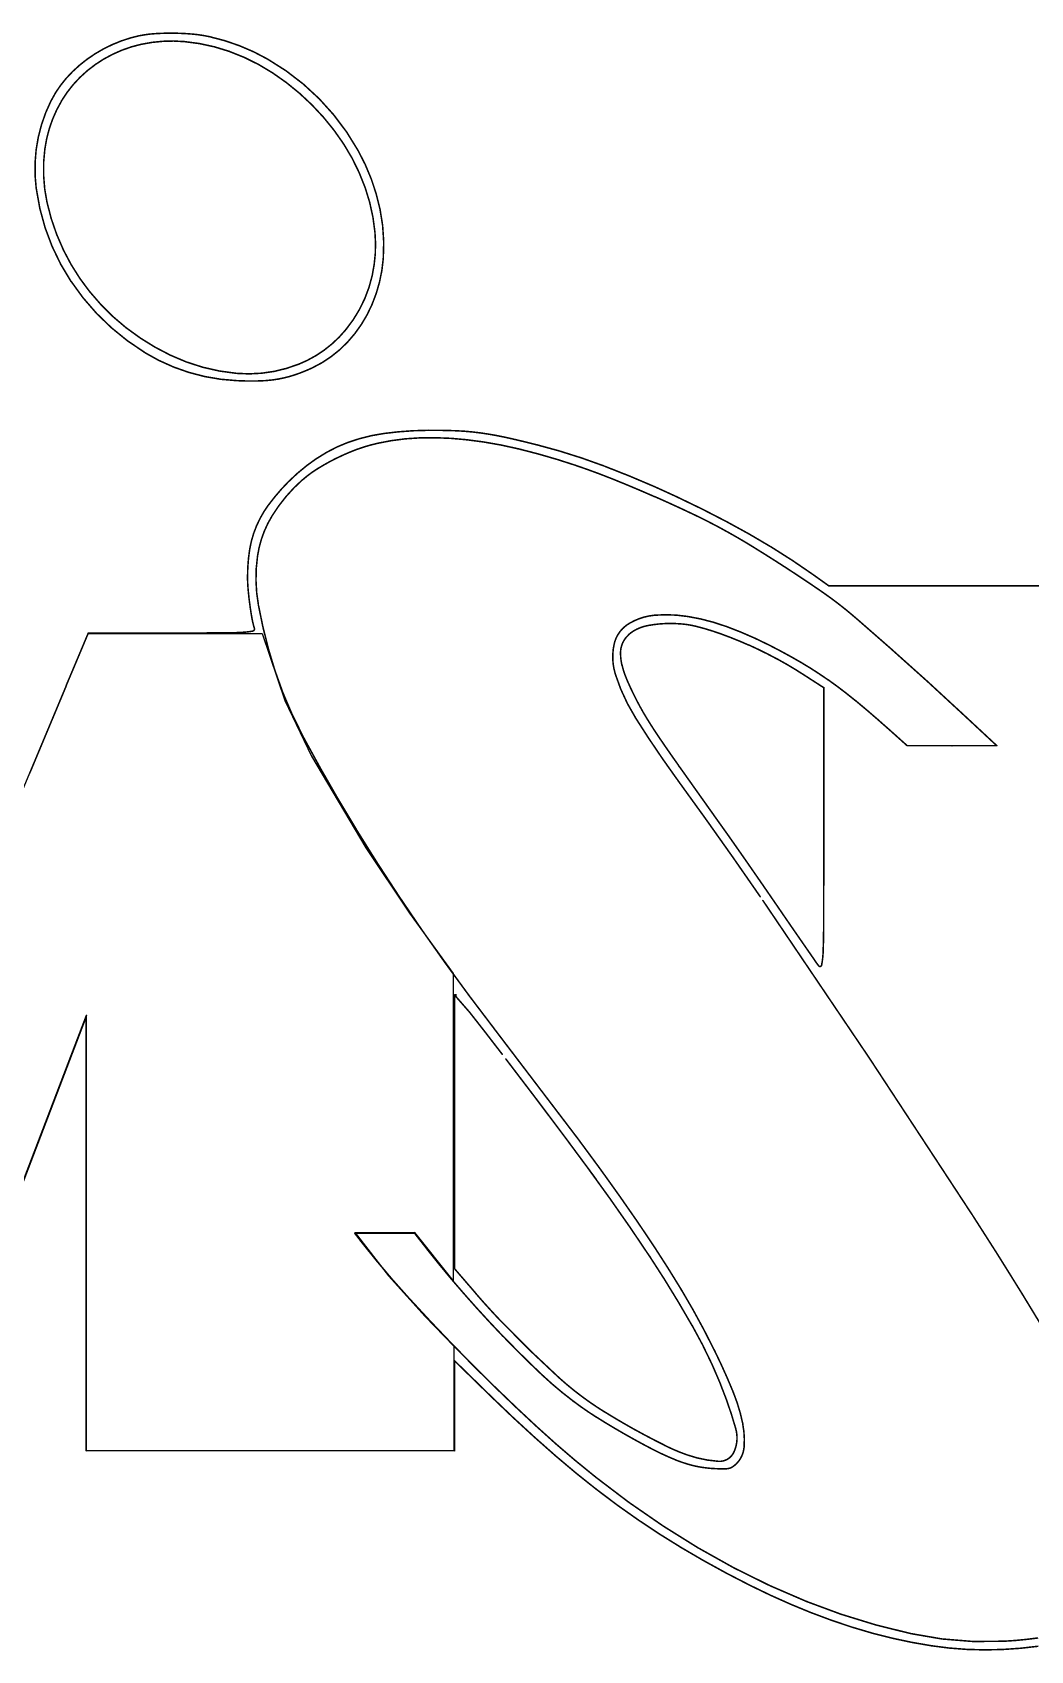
# Model space of a CAD drawing. Header units: millimetres. Extents: x -570 to 1662, y -720 to 838.
# Drawn here: x 804.82 to 813.01, y 796.16 to 809.43 of the extents above; entities that cross this region are included whole.
import ezdxf

# ---------------------------------------------------------------- set-up
doc = ezdxf.new("R2010")
doc.units = ezdxf.units.MM
doc.layers.add('BottomOverlay', color=54, linetype='Continuous')

msp = doc.modelspace()

# ---------------------------------------------------------------- linework, layer by layer
at = {"layer": 'BottomOverlay'}
for p, q in [((803.026, 799.131), (805.282, 804.499)), ((805.282, 804.499), (806.708, 804.499)), ((806.708, 804.499), (806.895, 803.95)), ((806.895, 803.95), (807.113, 803.494)), ((807.113, 803.494), (807.559, 802.742)), ((807.559, 802.742), (807.917, 802.207)), ((807.917, 802.207), (808.273, 801.711)), ((808.273, 801.711), (808.273, 799.194)), ((805.265, 801.355), (803.904, 797.8)), ((805.265, 797.798), (805.265, 801.355)), ((807.96, 799.587), (807.471, 799.584)), ((807.471, 799.584), (807.744, 799.234)), ((808.273, 799.194), (807.96, 799.587)), ((807.744, 799.234), (808.046, 798.9)), ((808.046, 798.9), (808.28, 798.657)), ((808.28, 798.657), (808.28, 798.657)), ((808.28, 798.657), (808.28, 797.798)), ((808.28, 797.798), (805.265, 797.798))]:
    msp.add_line(p, q, dxfattribs=at)
at = {"layer": 'BottomOverlay', "const_width": 0.0127}
for points in [[(805.478, 809.327, -0.05372), (805.704, 809.401)], [(805.702, 809.4, -0.036231), (805.828, 809.417)], [(805.718, 809.33, -0.076507), (806.069, 809.352)], [(805.828, 809.417, -0.019637), (805.985, 809.421)], [(805.985, 809.421, -0.019201), (806.142, 809.413)], [(806.069, 809.352, -0.063353), (806.437, 809.272)], [(806.142, 809.413, -0.03099), (806.277, 809.392)], [(806.277, 809.392, -0.076068), (806.753, 809.208)], [(805.101, 809.051, -0.054596), (805.273, 809.208)], [(805.273, 809.208, -0.052845), (805.478, 809.327)], [(805.338, 809.163, -0.098932), (805.716, 809.33)], [(806.435, 809.273, -0.058973), (806.791, 809.097)], [(806.753, 809.208, -0.067735), (807.175, 808.884)], [(805.063, 808.867, -0.105545), (805.34, 809.164)], [(806.794, 809.095, -0.05197), (807.115, 808.834)], [(804.978, 808.869, -0.063353), (805.101, 809.051)], [(804.855, 808.146, -0.150789), (804.978, 808.87)], [(804.926, 808.473, -0.101576), (805.063, 808.866)], [(807.115, 808.834, -0.052408), (807.376, 808.513)], [(807.175, 808.884, -0.067735), (807.495, 808.458)], [(804.943, 808.035, -0.086609), (804.926, 808.476)], [(807.376, 808.513, -0.058535), (807.552, 808.156)], [(807.495, 808.458, -0.075629), (807.674, 807.98)], [(805.14, 807.386, -0.113936), (804.856, 808.143)], [(807.553, 808.153, -0.062477), (807.633, 807.787)], [(805.077, 807.646, -0.058973), (804.944, 808.032)], [(807.674, 807.98, -0.070804), (807.701, 807.573)], [(807.633, 807.787, -0.076946), (807.611, 807.438)], [(805.297, 807.297, -0.05766), (805.077, 807.645)], [(807.701, 807.573, -0.082215), (807.609, 807.197)], [(805.742, 806.805, -0.109076), (805.139, 807.389)], [(807.611, 807.436, -0.117915), (807.394, 806.99)], [(805.593, 807.005, -0.057222), (805.295, 807.3)], [(807.609, 807.197, -0.087489), (807.408, 806.888)], [(805.955, 806.781, -0.054596), (805.596, 807.003)], [(807.394, 806.99, -0.127659), (807.003, 806.705)], [(807.407, 806.887, -0.094528), (807.117, 806.676)], [(806.502, 806.572, -0.127659), (805.742, 806.804)], [(806.498, 806.632, -0.089248), (805.955, 806.781)], [(807.004, 806.706, -0.117031), (806.497, 806.632)], [(806.69, 806.57, -0.018328), (806.502, 806.572)], [(806.839, 806.585, -0.034921), (806.689, 806.57)], [(806.974, 806.619, -0.038853), (806.838, 806.585)], [(807.117, 806.676, -0.029243), (806.974, 806.619)], [(807.707, 806.139, -0.0323), (808.07, 806.165)], [(808.069, 806.165, -0.012654), (808.306, 806.161)], [(808.305, 806.161, -0.022257), (808.495, 806.144)], [(807.157, 805.935, -0.059849), (807.412, 806.066)], [(807.41, 806.065, -0.054596), (807.707, 806.139)], [(807.49, 806.01, -0.03361), (807.652, 806.058)], [(807.652, 806.058, -0.046284), (807.999, 806.103)], [(807.999, 806.103, -0.036231), (808.382, 806.088)], [(808.382, 806.088, -0.031863), (808.805, 806.014)], [(808.495, 806.144, -0.02051), (808.695, 806.109)], [(808.692, 806.11, -0.008727), (808.956, 806.047)], [(808.806, 806.014, -0.021384), (809.278, 805.878)], [(808.958, 806.047, -0.027933), (809.508, 805.874)], [(806.921, 805.741, -0.048908), (807.157, 805.936)], [(807.161, 805.849, -0.025313), (807.318, 805.937)], [(807.321, 805.938, -0.025313), (807.493, 806.012)], [(806.789, 805.463, -0.074752), (807.038, 805.759)], [(807.038, 805.758, -0.041475), (807.163, 805.851)], [(809.277, 805.878, -0.0144), (809.571, 805.77)], [(809.518, 805.87, -0.019201), (810.128, 805.611)], [(809.574, 805.769, -0.008291), (809.926, 805.621)], [(806.763, 805.557, -0.035358), (806.919, 805.739)], [(809.926, 805.622, -0.008291), (810.27, 805.464)], [(810.114, 805.617, -0.019201), (810.714, 805.308)], [(806.662, 805.382, -0.058973), (806.763, 805.558)], [(806.606, 805.192, -0.060725), (806.662, 805.382)], [(806.67, 805.135, -0.102017), (806.789, 805.463)], [(810.266, 805.466, -0.015709), (810.533, 805.327)], [(810.533, 805.327, -0.011345), (810.744, 805.203)], [(810.713, 805.308, -0.025749), (811.226, 804.982)], [(806.588, 804.966, -0.040601), (806.606, 805.192)], [(806.677, 804.733, -0.081336), (806.67, 805.135)], [(810.75, 805.199, -0.005236), (811.006, 805.037)], [(806.592, 804.868, -0.020947), (806.588, 804.966)], [(811.006, 805.037, -0.005236), (811.257, 804.87)], [(806.605, 804.748, -0.011782), (806.592, 804.869)], [(811.257, 804.87, -0.013964), (811.431, 804.745)], [(806.623, 804.631, -0.011782), (806.605, 804.748)], [(806.811, 804.2, -0.033173), (806.678, 804.728)], [(811.436, 804.741, -0.014836), (811.587, 804.617)], [(806.644, 804.541, -0.026623), (806.623, 804.629)], [(809.595, 804.414, -0.205725), (809.719, 804.582)], [(809.719, 804.582, -0.111284), (809.926, 804.649)], [(809.782, 804.535, -0.067735), (809.875, 804.565)], [(809.875, 804.565, -0.03099), (810.003, 804.58)], [(809.926, 804.649, -0.060725), (810.195, 804.639)], [(810.003, 804.58, -0.030553), (810.141, 804.578)], [(810.141, 804.578, -0.041475), (810.262, 804.559)], [(810.196, 804.639, -0.048908), (810.513, 804.557)], [(810.262, 804.559, -0.026623), (810.473, 804.495)], [(810.514, 804.557, -0.029679), (810.866, 804.404)], [(806.553, 804.509, -0.013091), (806.391, 804.504)], [(806.631, 804.519, -0.03361), (806.552, 804.509)], [(806.644, 804.541, -0.441574), (806.631, 804.519)], [(809.647, 804.343, -0.109518), (809.666, 804.425)], [(809.666, 804.425, -0.050658), (809.685, 804.457)], [(809.685, 804.457, -0.040601), (809.713, 804.488)], [(809.712, 804.488, -0.03929), (809.745, 804.514)], [(809.745, 804.514, -0.040601), (809.782, 804.535)], [(810.473, 804.495, -0.018764), (810.701, 804.403)], [(809.604, 804.168, -0.13254), (809.595, 804.413)], [(809.658, 804.242, -0.062039), (809.647, 804.343)], [(810.701, 804.404, -0.018328), (810.931, 804.29)], [(810.866, 804.404, -0.014836), (811.127, 804.262)], [(810.932, 804.29, -0.020074), (811.149, 804.161)], [(807.043, 803.656, -0.044098), (806.811, 804.2)], [(809.769, 803.81, -0.065105), (809.604, 804.167)], [(809.702, 804.113, -0.043224), (809.659, 804.241)], [(811.127, 804.262, -0.02051), (811.349, 804.119)], [(809.783, 803.944, -0.017019), (809.703, 804.111)], [(811.349, 804.12, -0.019201), (811.573, 803.949)], [(809.862, 803.804, -0.017455), (809.783, 803.944)], [(811.574, 803.949, -0.010472), (811.838, 803.722)], [(810.112, 803.302, -0.017019), (809.764, 803.817)], [(809.964, 803.646, -0.010472), (809.862, 803.804)], [(807.476, 802.9, -0.014836), (807.043, 803.655)], [(810.124, 803.416, -0.005672), (809.962, 803.649)], [(810.117, 803.295, -0.006981), (810.793, 802.341)], [(808.013, 802.076, -0.013964), (807.476, 802.899)], [(808.614, 801.255, -0.013091), (808.012, 802.077)], [(811.313, 802.114, -0.008727), (811.308, 801.875)], [(811.272, 801.774, -0.010472), (811.245, 801.811)], [(811.296, 801.78, -0.645074), (811.272, 801.774)], [(811.308, 801.879, -0.03929), (811.296, 801.78)], [(808.293, 801.538, -0.22949), (808.298, 801.536)], [(808.706, 801.011, -0.005236), (809.449, 800.022)], [(809.315, 800.333, -0.010472), (809.797, 799.66)], [(809.39, 800.101, -0.012654), (809.887, 799.39)], [(809.796, 799.661, -0.0144), (810.15, 799.112)], [(812.536, 799.726, -0.008291), (813.127, 798.779)], [(807.916, 799.045, -0.019201), (807.512, 799.523)], [(808.357, 799.093, -0.013527), (808.059, 799.452)], [(809.886, 799.392, -0.017019), (810.233, 798.826)], [(810.148, 799.115, -0.021384), (810.416, 798.623)], [(808.435, 798.501, -0.010909), (807.921, 799.04)], [(808.684, 798.736, -0.011782), (808.357, 799.093)], [(808.669, 798.858, -0.012654), (808.46, 799.088)], [(809.003, 798.421, -0.012218), (808.685, 798.736)], [(810.234, 798.826, -0.032737), (810.468, 798.343)], [(810.416, 798.624, -0.017455), (810.571, 798.28)], [(808.974, 797.983, -0.010909), (808.435, 798.501)], [(809.26, 798.205, -0.027933), (809.003, 798.421)], [(809.324, 798.248, -0.022693), (809.143, 798.397)], [(810.467, 798.343, -0.028369), (810.593, 797.976)], [(809.121, 797.751, -0.014836), (808.585, 798.244)], [(809.444, 798.077, -0.020074), (809.26, 798.205)], [(809.514, 798.118, -0.022693), (809.324, 798.248)], [(810.572, 798.277, -0.046722), (810.65, 798.018)], [(809.678, 797.937, -0.010909), (809.445, 798.077)], [(809.758, 797.975, -0.011345), (809.515, 798.118)], [(809.44, 797.585, -0.018328), (808.959, 797.997)], [(809.913, 797.809, -0.010909), (809.678, 797.937)], [(810.006, 797.845, -0.011345), (809.758, 797.975)], [(810.592, 797.978, -0.181731), (810.576, 797.786)], [(810.649, 798.019, -0.072119), (810.66, 797.828)], [(810.103, 797.722, -0.023566), (809.913, 797.809)], [(810.192, 797.765, -0.030553), (810.01, 797.842)], [(810.66, 797.828, -0.166894), (810.603, 797.698)], [(809.626, 797.349, -0.020947), (809.12, 797.752)], [(810.176, 797.696, -0.019201), (810.102, 797.722)], [(810.251, 797.675, -0.019637), (810.176, 797.696)], [(810.45, 797.712, -0.067735), (810.192, 797.765)], [(810.326, 797.661, -0.020074), (810.251, 797.675)], [(810.402, 797.653, -0.02182), (810.328, 797.661)], [(810.576, 797.786, -0.306685), (810.45, 797.712)], [(810.569, 797.669, -0.100695), (810.537, 797.654)], [(810.603, 797.698, -0.049346), (810.569, 797.669)], [(810.287, 797, -0.034047), (809.441, 797.584)], [(810.49, 797.65, -0.009163), (810.401, 797.653)], [(810.537, 797.654, -0.059849), (810.492, 797.65)], [(810.148, 797.003, -0.022257), (809.626, 797.349)], [(810.709, 796.695, -0.019637), (810.136, 797.01)], [(811.172, 796.563, -0.038416), (810.288, 797)], [(811.215, 796.469, -0.022257), (810.709, 796.695)], [(812.03, 796.299, -0.041912), (811.172, 796.563)], [(811.712, 796.303, -0.026623), (811.216, 796.469)], [(812.196, 796.2, -0.028806), (811.72, 796.301)], [(812.794, 796.237, -0.067296), (812.031, 796.299)], [(812.637, 796.166, -0.037979), (812.195, 796.2)], [(813.074, 796.196, -0.034047), (812.636, 796.166)], [(813.072, 796.264, -0.021384), (812.794, 796.237)]]:
    msp.add_lwpolyline(points, format="xyb", dxfattribs=at)
at = {"layer": 'BottomOverlay', "const_width": 0.00635}
for points in [[(805.699, 809.4, 1), (805.705, 809.4, 1)], [(805.701, 809.401, 1), (805.707, 809.401, 1)], [(805.825, 809.417, 1), (805.831, 809.417, 1)], [(805.824, 809.417, 1), (805.831, 809.417, 1)], [(805.825, 809.417, 1), (805.831, 809.417, 1)], [(805.825, 809.417, 1), (805.831, 809.417, 1)], [(805.981, 809.421, 1), (805.988, 809.421, 1)], [(805.981, 809.421, 1), (805.988, 809.421, 1)], [(806.065, 809.352, 1), (806.072, 809.352, 1)], [(806.065, 809.352, 1), (806.072, 809.352, 1)], [(806.066, 809.352, 1), (806.072, 809.352, 1)], [(806.066, 809.352, 1), (806.073, 809.352, 1)], [(806.138, 809.413, 1), (806.145, 809.413, 1)], [(806.139, 809.413, 1), (806.145, 809.413, 1)], [(806.274, 809.392, 1), (806.28, 809.392, 1)], [(806.274, 809.392, 1), (806.28, 809.392, 1)], [(806.274, 809.392, 1), (806.28, 809.392, 1)], [(806.274, 809.392, 1), (806.28, 809.392, 1)], [(805.27, 809.208, 1), (805.276, 809.208, 1)], [(805.27, 809.208, 1), (805.276, 809.208, 1)], [(805.269, 809.208, 1), (805.275, 809.208, 1)], [(805.269, 809.208, 1), (805.275, 809.208, 1)], [(805.474, 809.327, 1), (805.481, 809.327, 1)], [(805.474, 809.327, 1), (805.481, 809.327, 1)], [(805.475, 809.327, 1), (805.481, 809.327, 1)], [(805.475, 809.327, 1), (805.481, 809.327, 1)], [(805.713, 809.33, 1), (805.719, 809.33, 1)], [(805.715, 809.33, 1), (805.721, 809.33, 1)], [(806.431, 809.273, 1), (806.438, 809.273, 1)], [(806.432, 809.273, 1), (806.438, 809.273, 1)], [(806.432, 809.273, 1), (806.438, 809.273, 1)], [(806.434, 809.272, 1), (806.44, 809.272, 1)], [(806.75, 809.208, 1), (806.756, 809.208, 1)], [(806.75, 809.208, 1), (806.756, 809.208, 1)], [(805.335, 809.163, 1), (805.342, 809.163, 1)], [(805.336, 809.163, 1), (805.342, 809.163, 1)], [(805.336, 809.163, 1), (805.342, 809.163, 1)], [(805.337, 809.164, 1), (805.343, 809.164, 1)], [(806.788, 809.097, 1), (806.794, 809.097, 1)], [(806.789, 809.096, 1), (806.796, 809.096, 1)], [(806.789, 809.096, 1), (806.796, 809.096, 1)], [(806.79, 809.095, 1), (806.797, 809.095, 1)], [(805.098, 809.051, 1), (805.104, 809.051, 1)], [(805.098, 809.051, 1), (805.104, 809.051, 1)], [(804.975, 808.87, 1), (804.981, 808.87, 1)], [(804.975, 808.869, 1), (804.981, 808.869, 1)], [(805.059, 808.866, 1), (805.066, 808.866, 1)], [(805.06, 808.867, 1), (805.066, 808.867, 1)], [(805.06, 808.867, 1), (805.066, 808.867, 1)], [(805.06, 808.867, 1), (805.067, 808.867, 1)], [(807.112, 808.834, 1), (807.118, 808.834, 1)], [(807.112, 808.834, 1), (807.118, 808.834, 1)], [(807.112, 808.834, 1), (807.118, 808.834, 1)], [(807.112, 808.834, 1), (807.118, 808.834, 1)], [(807.172, 808.884, 1), (807.178, 808.884, 1)], [(807.172, 808.884, 1), (807.178, 808.884, 1)], [(804.923, 808.476, 1), (804.929, 808.476, 1)], [(804.923, 808.474, 1), (804.929, 808.474, 1)], [(804.923, 808.474, 1), (804.929, 808.474, 1)], [(804.923, 808.473, 1), (804.929, 808.473, 1)], [(807.372, 808.513, 1), (807.379, 808.513, 1)], [(807.372, 808.513, 1), (807.379, 808.513, 1)], [(807.492, 808.458, 1), (807.498, 808.458, 1)], [(807.492, 808.458, 1), (807.498, 808.458, 1)], [(804.852, 808.146, 1), (804.858, 808.146, 1)], [(804.853, 808.143, 1), (804.859, 808.143, 1)], [(807.549, 808.156, 1), (807.555, 808.156, 1)], [(807.55, 808.154, 1), (807.556, 808.154, 1)], [(807.55, 808.154, 1), (807.556, 808.154, 1)], [(807.55, 808.153, 1), (807.556, 808.153, 1)], [(804.94, 808.035, 1), (804.946, 808.035, 1)], [(804.941, 808.032, 1), (804.947, 808.032, 1)], [(807.671, 807.98, 1), (807.677, 807.98, 1)], [(807.671, 807.98, 1), (807.677, 807.98, 1)], [(807.671, 807.98, 1), (807.677, 807.98, 1)], [(807.671, 807.98, 1), (807.677, 807.98, 1)], [(807.63, 807.787, 1), (807.636, 807.787, 1)], [(807.63, 807.787, 1), (807.636, 807.787, 1)], [(807.63, 807.787, 1), (807.636, 807.787, 1)], [(807.63, 807.787, 1), (807.636, 807.787, 1)], [(805.073, 807.646, 1), (805.08, 807.646, 1)], [(805.073, 807.645, 1), (805.08, 807.645, 1)], [(807.698, 807.573, 1), (807.704, 807.573, 1)], [(807.698, 807.573, 1), (807.704, 807.573, 1)], [(807.698, 807.573, 1), (807.704, 807.573, 1)], [(807.698, 807.573, 1), (807.704, 807.573, 1)], [(805.135, 807.389, 1), (805.142, 807.389, 1)], [(805.136, 807.387, 1), (805.143, 807.387, 1)], [(805.136, 807.387, 1), (805.143, 807.387, 1)], [(805.137, 807.386, 1), (805.144, 807.386, 1)], [(807.608, 807.436, 1), (807.614, 807.436, 1)], [(807.608, 807.438, 1), (807.614, 807.438, 1)], [(807.608, 807.437, 1), (807.614, 807.437, 1)], [(807.608, 807.437, 1), (807.614, 807.437, 1)], [(805.292, 807.3, 1), (805.298, 807.3, 1)], [(805.294, 807.297, 1), (805.3, 807.297, 1)], [(807.606, 807.197, 1), (807.612, 807.197, 1)], [(807.606, 807.197, 1), (807.612, 807.197, 1)], [(807.606, 807.196, 1), (807.612, 807.196, 1)], [(807.606, 807.196, 1), (807.612, 807.196, 1)], [(805.59, 807.005, 1), (805.596, 807.005, 1)], [(805.591, 807.004, 1), (805.597, 807.004, 1)], [(805.591, 807.004, 1), (805.597, 807.004, 1)], [(805.592, 807.003, 1), (805.599, 807.003, 1)], [(807.39, 806.99, 1), (807.397, 806.99, 1)], [(807.39, 806.99, 1), (807.397, 806.99, 1)], [(807.404, 806.887, 1), (807.411, 806.887, 1)], [(807.404, 806.887, 1), (807.411, 806.887, 1)], [(807.404, 806.887, 1), (807.41, 806.887, 1)], [(807.405, 806.888, 1), (807.411, 806.888, 1)], [(805.739, 806.804, 1), (805.746, 806.804, 1)], [(805.739, 806.805, 1), (805.746, 806.805, 1)], [(805.74, 806.804, 1), (805.746, 806.804, 1)], [(805.74, 806.804, 1), (805.746, 806.804, 1)], [(805.951, 806.781, 1), (805.958, 806.781, 1)], [(805.951, 806.781, 1), (805.958, 806.781, 1)], [(807, 806.705, 1), (807.006, 806.705, 1)], [(807.001, 806.706, 1), (807.007, 806.706, 1)], [(807.001, 806.706, 1), (807.007, 806.706, 1)], [(807.001, 806.706, 1), (807.008, 806.706, 1)], [(806.494, 806.632, 1), (806.501, 806.632, 1)], [(806.494, 806.632, 1), (806.501, 806.632, 1)], [(806.499, 806.572, 1), (806.505, 806.572, 1)], [(806.499, 806.572, 1), (806.505, 806.572, 1)], [(806.499, 806.572, 1), (806.505, 806.572, 1)], [(806.499, 806.572, 1), (806.505, 806.572, 1)], [(806.686, 806.57, 1), (806.692, 806.57, 1)], [(806.686, 806.57, 1), (806.692, 806.57, 1)], [(806.687, 806.57, 1), (806.693, 806.57, 1)], [(806.686, 806.57, 1), (806.693, 806.57, 1)], [(806.835, 806.585, 1), (806.841, 806.585, 1)], [(806.836, 806.585, 1), (806.843, 806.585, 1)], [(806.836, 806.585, 1), (806.842, 806.585, 1)], [(806.836, 806.585, 1), (806.842, 806.585, 1)], [(806.971, 806.619, 1), (806.977, 806.619, 1)], [(806.971, 806.619, 1), (806.977, 806.619, 1)], [(807.114, 806.676, 1), (807.12, 806.676, 1)], [(807.114, 806.676, 1), (807.12, 806.676, 1)], [(808.066, 806.165, 1), (808.073, 806.165, 1)], [(808.067, 806.165, 1), (808.073, 806.165, 1)], [(808.301, 806.161, 1), (808.308, 806.161, 1)], [(808.301, 806.161, 1), (808.308, 806.161, 1)], [(808.302, 806.161, 1), (808.308, 806.161, 1)], [(808.303, 806.161, 1), (808.309, 806.161, 1)], [(807.407, 806.065, 1), (807.414, 806.065, 1)], [(807.407, 806.065, 1), (807.414, 806.065, 1)], [(807.407, 806.065, 1), (807.413, 806.065, 1)], [(807.409, 806.066, 1), (807.415, 806.066, 1)], [(807.648, 806.058, 1), (807.655, 806.058, 1)], [(807.649, 806.058, 1), (807.655, 806.058, 1)], [(807.704, 806.139, 1), (807.71, 806.139, 1)], [(807.704, 806.139, 1), (807.71, 806.139, 1)], [(807.704, 806.139, 1), (807.71, 806.139, 1)], [(807.704, 806.139, 1), (807.71, 806.139, 1)], [(807.996, 806.103, 1), (808.003, 806.103, 1)], [(807.996, 806.103, 1), (808.002, 806.103, 1)], [(807.997, 806.103, 1), (808.004, 806.103, 1)], [(807.997, 806.103, 1), (808.004, 806.103, 1)], [(808.379, 806.088, 1), (808.385, 806.088, 1)], [(808.379, 806.088, 1), (808.385, 806.088, 1)], [(808.378, 806.088, 1), (808.385, 806.088, 1)], [(808.378, 806.088, 1), (808.385, 806.088, 1)], [(808.493, 806.144, 1), (808.499, 806.144, 1)], [(808.493, 806.144, 1), (808.499, 806.144, 1)], [(808.492, 806.144, 1), (808.498, 806.144, 1)], [(808.492, 806.144, 1), (808.498, 806.144, 1)], [(808.689, 806.11, 1), (808.695, 806.11, 1)], [(808.691, 806.109, 1), (808.698, 806.109, 1)], [(808.8, 806.014, 1), (808.807, 806.014, 1)], [(808.8, 806.014, 1), (808.807, 806.014, 1)], [(808.802, 806.014, 1), (808.808, 806.014, 1)], [(808.802, 806.014, 1), (808.809, 806.014, 1)], [(808.953, 806.047, 1), (808.96, 806.047, 1)], [(808.955, 806.047, 1), (808.961, 806.047, 1)], [(808.957, 806.046, 1), (808.964, 806.046, 1)], [(808.957, 806.046, 1), (808.964, 806.046, 1)], [(807.153, 805.935, 1), (807.159, 805.935, 1)], [(807.153, 805.935, 1), (807.159, 805.935, 1)], [(807.154, 805.936, 1), (807.16, 805.936, 1)], [(807.154, 805.935, 1), (807.16, 805.935, 1)], [(807.315, 805.937, 1), (807.321, 805.937, 1)], [(807.317, 805.938, 1), (807.323, 805.938, 1)], [(807.317, 805.938, 1), (807.323, 805.938, 1)], [(807.318, 805.938, 1), (807.324, 805.938, 1)], [(807.487, 806.01, 1), (807.493, 806.01, 1)], [(807.488, 806.011, 1), (807.494, 806.011, 1)], [(807.488, 806.011, 1), (807.494, 806.011, 1)], [(807.49, 806.012, 1), (807.496, 806.012, 1)], [(807.035, 805.758, 1), (807.041, 805.758, 1)], [(807.035, 805.759, 1), (807.042, 805.759, 1)], [(807.035, 805.758, 1), (807.041, 805.758, 1)], [(807.035, 805.758, 1), (807.041, 805.758, 1)], [(807.158, 805.849, 1), (807.164, 805.849, 1)], [(807.159, 805.851, 1), (807.166, 805.851, 1)], [(809.271, 805.879, 1), (809.277, 805.879, 1)], [(809.271, 805.879, 1), (809.277, 805.879, 1)], [(809.274, 805.878, 1), (809.281, 805.878, 1)], [(809.274, 805.878, 1), (809.281, 805.878, 1)], [(809.505, 805.874, 1), (809.511, 805.874, 1)], [(809.51, 805.872, 1), (809.516, 805.872, 1)], [(809.51, 805.872, 1), (809.516, 805.872, 1)], [(809.515, 805.87, 1), (809.521, 805.87, 1)], [(809.566, 805.771, 1), (809.573, 805.771, 1)], [(809.566, 805.771, 1), (809.573, 805.771, 1)], [(809.568, 805.77, 1), (809.575, 805.77, 1)], [(809.571, 805.769, 1), (809.577, 805.769, 1)], [(806.916, 805.739, 1), (806.922, 805.739, 1)], [(806.918, 805.741, 1), (806.924, 805.741, 1)], [(809.917, 805.624, 1), (809.923, 805.624, 1)], [(809.917, 805.624, 1), (809.923, 805.624, 1)], [(809.923, 805.621, 1), (809.929, 805.621, 1)], [(809.923, 805.622, 1), (809.929, 805.622, 1)], [(810.111, 805.617, 1), (810.117, 805.617, 1)], [(806.759, 805.557, 1), (806.766, 805.557, 1)], [(806.76, 805.558, 1), (806.766, 805.558, 1)], [(806.76, 805.558, 1), (806.766, 805.558, 1)], [(806.76, 805.558, 1), (806.766, 805.558, 1)], [(810.117, 805.614, 1), (810.123, 805.614, 1)], [(810.117, 805.614, 1), (810.123, 805.614, 1)], [(810.125, 805.611, 1), (810.131, 805.611, 1)], [(806.658, 805.382, 1), (806.665, 805.382, 1)], [(806.658, 805.382, 1), (806.665, 805.382, 1)], [(806.786, 805.463, 1), (806.792, 805.463, 1)], [(806.786, 805.463, 1), (806.792, 805.463, 1)], [(810.259, 805.467, 1), (810.266, 805.467, 1)], [(810.259, 805.467, 1), (810.266, 805.467, 1)], [(810.262, 805.466, 1), (810.269, 805.466, 1)], [(810.267, 805.464, 1), (810.273, 805.464, 1)], [(810.53, 805.327, 1), (810.536, 805.327, 1)], [(810.53, 805.327, 1), (810.536, 805.327, 1)], [(810.71, 805.308, 1), (810.716, 805.308, 1)], [(810.71, 805.308, 1), (810.716, 805.308, 1)], [(810.71, 805.308, 1), (810.717, 805.308, 1)], [(810.71, 805.308, 1), (810.717, 805.308, 1)], [(806.603, 805.193, 1), (806.61, 805.193, 1)], [(806.603, 805.193, 1), (806.61, 805.193, 1)], [(806.603, 805.192, 1), (806.609, 805.192, 1)], [(806.603, 805.192, 1), (806.609, 805.192, 1)], [(806.667, 805.135, 1), (806.673, 805.135, 1)], [(806.667, 805.135, 1), (806.673, 805.135, 1)], [(810.737, 805.205, 1), (810.743, 805.205, 1)], [(810.737, 805.205, 1), (810.743, 805.205, 1)], [(810.74, 805.203, 1), (810.747, 805.203, 1)], [(810.747, 805.199, 1), (810.753, 805.199, 1)], [(806.585, 804.966, 1), (806.591, 804.966, 1)], [(806.585, 804.966, 1), (806.591, 804.966, 1)], [(811.002, 805.037, 1), (811.009, 805.037, 1)], [(811.003, 805.037, 1), (811.009, 805.037, 1)], [(811.219, 804.984, 1), (811.226, 804.984, 1)], [(811.223, 804.982, 1), (811.229, 804.982, 1)], [(806.589, 804.869, 1), (806.595, 804.869, 1)], [(806.589, 804.868, 1), (806.595, 804.868, 1)], [(806.589, 804.867, 1), (806.595, 804.867, 1)], [(806.589, 804.867, 1), (806.595, 804.867, 1)], [(811.254, 804.87, 1), (811.26, 804.87, 1)], [(811.254, 804.87, 1), (811.26, 804.87, 1)], [(811.254, 804.87, 1), (811.26, 804.87, 1)], [(811.254, 804.87, 1), (811.26, 804.87, 1)], [(811.352, 804.89, 1), (811.358, 804.89, 1)], [(811.352, 804.89, 1), (811.358, 804.89, 1)], [(806.602, 804.748, 1), (806.608, 804.748, 1)], [(806.602, 804.748, 1), (806.608, 804.748, 1)], [(806.674, 804.733, 1), (806.68, 804.733, 1)], [(806.674, 804.728, 1), (806.681, 804.728, 1)], [(811.428, 804.745, 1), (811.434, 804.745, 1)], [(811.43, 804.743, 1), (811.437, 804.743, 1)], [(811.43, 804.743, 1), (811.437, 804.743, 1)], [(811.433, 804.741, 1), (811.439, 804.741, 1)], [(806.62, 804.631, 1), (806.626, 804.631, 1)], [(806.62, 804.629, 1), (806.627, 804.629, 1)], [(809.716, 804.582, 1), (809.722, 804.582, 1)], [(809.716, 804.582, 1), (809.722, 804.582, 1)], [(809.872, 804.565, 1), (809.879, 804.565, 1)], [(809.872, 804.565, 1), (809.878, 804.565, 1)], [(809.923, 804.649, 1), (809.93, 804.649, 1)], [(809.923, 804.649, 1), (809.93, 804.649, 1)], [(809.923, 804.649, 1), (809.93, 804.649, 1)], [(809.923, 804.649, 1), (809.93, 804.649, 1)], [(810, 804.58, 1), (810.007, 804.58, 1)], [(810, 804.58, 1), (810.006, 804.58, 1)], [(810.137, 804.578, 1), (810.144, 804.578, 1)], [(810.138, 804.578, 1), (810.144, 804.578, 1)], [(810.192, 804.64, 1), (810.198, 804.64, 1)], [(810.192, 804.64, 1), (810.198, 804.64, 1)], [(810.193, 804.639, 1), (810.199, 804.639, 1)], [(810.192, 804.639, 1), (810.199, 804.639, 1)], [(810.258, 804.559, 1), (810.265, 804.559, 1)], [(810.259, 804.559, 1), (810.266, 804.559, 1)], [(810.259, 804.559, 1), (810.266, 804.559, 1)], [(810.259, 804.559, 1), (810.265, 804.559, 1)], [(810.509, 804.558, 1), (810.515, 804.558, 1)], [(810.509, 804.558, 1), (810.515, 804.558, 1)], [(810.51, 804.557, 1), (810.516, 804.557, 1)], [(810.51, 804.557, 1), (810.517, 804.557, 1)], [(811.583, 804.618, 1), (811.589, 804.618, 1)], [(811.583, 804.618, 1), (811.589, 804.618, 1)], [(811.583, 804.618, 1), (811.589, 804.618, 1)], [(811.584, 804.617, 1), (811.59, 804.617, 1)], [(805.279, 804.503, 1), (805.285, 804.503, 1)], [(805.279, 804.503, 1), (805.285, 804.503, 1)], [(805.965, 804.503, 1), (805.972, 804.503, 1)], [(805.965, 804.503, 1), (805.972, 804.503, 1)], [(806.388, 804.504, 1), (806.395, 804.504, 1)], [(806.39, 804.504, 1), (806.396, 804.504, 1)], [(806.549, 804.509, 1), (806.555, 804.509, 1)], [(806.549, 804.509, 1), (806.556, 804.509, 1)], [(806.627, 804.519, 1), (806.634, 804.519, 1)], [(806.627, 804.519, 1), (806.634, 804.519, 1)], [(806.627, 804.519, 1), (806.634, 804.519, 1)], [(806.628, 804.519, 1), (806.634, 804.519, 1)], [(806.641, 804.541, 1), (806.647, 804.541, 1)], [(806.641, 804.541, 1), (806.647, 804.541, 1)], [(809.662, 804.425, 1), (809.669, 804.425, 1)], [(809.662, 804.425, 1), (809.669, 804.425, 1)], [(809.682, 804.457, 1), (809.688, 804.457, 1)], [(809.682, 804.457, 1), (809.688, 804.457, 1)], [(809.709, 804.488, 1), (809.716, 804.488, 1)], [(809.71, 804.488, 1), (809.716, 804.488, 1)], [(809.742, 804.515, 1), (809.749, 804.515, 1)], [(809.742, 804.515, 1), (809.749, 804.515, 1)], [(809.742, 804.514, 1), (809.748, 804.514, 1)], [(809.742, 804.514, 1), (809.748, 804.514, 1)], [(809.778, 804.535, 1), (809.785, 804.535, 1)], [(809.778, 804.535, 1), (809.785, 804.535, 1)], [(809.778, 804.535, 1), (809.785, 804.535, 1)], [(809.778, 804.535, 1), (809.785, 804.535, 1)], [(810.47, 804.495, 1), (810.476, 804.495, 1)], [(810.47, 804.495, 1), (810.477, 804.495, 1)], [(809.592, 804.414, 1), (809.598, 804.414, 1)], [(809.592, 804.414, 1), (809.598, 804.414, 1)], [(809.592, 804.414, 1), (809.598, 804.414, 1)], [(809.592, 804.413, 1), (809.598, 804.413, 1)], [(809.643, 804.343, 1), (809.65, 804.343, 1)], [(809.643, 804.343, 1), (809.65, 804.343, 1)], [(810.698, 804.404, 1), (810.704, 804.404, 1)], [(810.698, 804.403, 1), (810.704, 804.403, 1)], [(810.863, 804.404, 1), (810.87, 804.404, 1)], [(810.863, 804.404, 1), (810.869, 804.404, 1)], [(810.928, 804.29, 1), (810.935, 804.29, 1)], [(810.928, 804.29, 1), (810.934, 804.29, 1)], [(811.854, 804.381, 1), (811.86, 804.381, 1)], [(811.854, 804.381, 1), (811.86, 804.381, 1)], [(805.172, 804.251, 1), (805.179, 804.251, 1)], [(805.172, 804.251, 1), (805.179, 804.251, 1)], [(806.808, 804.2, 1), (806.815, 804.2, 1)], [(806.808, 804.2, 1), (806.815, 804.2, 1)], [(809.601, 804.168, 1), (809.607, 804.168, 1)], [(809.601, 804.167, 1), (809.607, 804.167, 1)], [(809.655, 804.242, 1), (809.661, 804.242, 1)], [(809.655, 804.241, 1), (809.662, 804.241, 1)], [(810.93, 804.289, 1), (810.937, 804.289, 1)], [(810.93, 804.289, 1), (810.937, 804.289, 1)], [(811.124, 804.262, 1), (811.13, 804.262, 1)], [(811.124, 804.262, 1), (811.13, 804.262, 1)], [(811.146, 804.161, 1), (811.152, 804.161, 1)], [(811.146, 804.161, 1), (811.152, 804.161, 1)], [(805.097, 804.071, 1), (805.104, 804.071, 1)], [(805.098, 804.07, 1), (805.104, 804.07, 1)], [(809.699, 804.113, 1), (809.705, 804.113, 1)], [(809.699, 804.113, 1), (809.705, 804.113, 1)], [(809.699, 804.113, 1), (809.705, 804.113, 1)], [(809.7, 804.111, 1), (809.706, 804.111, 1)], [(811.312, 804.054, 1), (811.319, 804.054, 1)], [(811.312, 804.054, 1), (811.319, 804.054, 1)], [(811.346, 804.12, 1), (811.352, 804.12, 1)], [(811.346, 804.119, 1), (811.352, 804.119, 1)], [(812.16, 804.107, 1), (812.166, 804.107, 1)], [(812.16, 804.107, 1), (812.166, 804.107, 1)], [(809.78, 803.944, 1), (809.786, 803.944, 1)], [(809.78, 803.944, 1), (809.786, 803.944, 1)], [(811.57, 803.949, 1), (811.576, 803.949, 1)], [(811.571, 803.949, 1), (811.577, 803.949, 1)], [(809.761, 803.817, 1), (809.767, 803.817, 1)], [(809.765, 803.811, 1), (809.771, 803.811, 1)], [(809.765, 803.811, 1), (809.771, 803.811, 1)], [(809.765, 803.81, 1), (809.772, 803.81, 1)], [(809.859, 803.804, 1), (809.865, 803.804, 1)], [(809.859, 803.804, 1), (809.866, 803.804, 1)], [(812.456, 803.834, 1), (812.463, 803.834, 1)], [(812.456, 803.834, 1), (812.463, 803.834, 1)], [(807.04, 803.655, 1), (807.046, 803.655, 1)], [(807.04, 803.656, 1), (807.046, 803.656, 1)], [(809.959, 803.649, 1), (809.965, 803.649, 1)], [(809.961, 803.646, 1), (809.967, 803.646, 1)], [(809.962, 803.645, 1), (809.968, 803.645, 1)], [(809.962, 803.645, 1), (809.968, 803.645, 1)], [(811.831, 803.726, 1), (811.837, 803.726, 1)], [(811.835, 803.722, 1), (811.841, 803.722, 1)], [(811.995, 803.579, 1), (812.001, 803.579, 1)], [(811.995, 803.579, 1), (812.001, 803.579, 1)], [(812.362, 803.579, 1), (812.369, 803.579, 1)], [(812.362, 803.579, 1), (812.369, 803.579, 1)], [(812.73, 803.579, 1), (812.736, 803.579, 1)], [(812.73, 803.579, 1), (812.736, 803.579, 1)], [(810.12, 803.416, 1), (810.127, 803.416, 1)], [(810.124, 803.41, 1), (810.131, 803.41, 1)], [(810.109, 803.302, 1), (810.115, 803.302, 1)], [(810.114, 803.295, 1), (810.121, 803.295, 1)], [(810.117, 803.29, 1), (810.124, 803.29, 1)], [(810.117, 803.29, 1), (810.124, 803.29, 1)], [(810.433, 802.976, 1), (810.44, 802.976, 1)], [(810.433, 802.976, 1), (810.44, 802.976, 1)], [(807.47, 802.904, 1), (807.476, 802.904, 1)], [(807.47, 802.904, 1), (807.476, 802.904, 1)], [(807.473, 802.9, 1), (807.479, 802.9, 1)], [(807.473, 802.899, 1), (807.48, 802.899, 1)], [(810.533, 802.836, 1), (810.539, 802.836, 1)], [(810.533, 802.836, 1), (810.539, 802.836, 1)], [(811.311, 802.887, 1), (811.317, 802.887, 1)], [(811.311, 802.887, 1), (811.317, 802.887, 1)], [(810.665, 802.646, 1), (810.672, 802.646, 1)], [(810.665, 802.646, 1), (810.672, 802.646, 1)], [(810.806, 802.444, 1), (810.812, 802.444, 1)], [(810.806, 802.444, 1), (810.812, 802.444, 1)], [(810.79, 802.341, 1), (810.796, 802.341, 1)], [(810.811, 802.309, 1), (810.818, 802.309, 1)], [(810.811, 802.309, 1), (810.818, 802.309, 1)], [(810.811, 802.309, 1), (810.818, 802.309, 1)], [(810.934, 802.258, 1), (810.94, 802.258, 1)], [(810.934, 802.258, 1), (810.94, 802.258, 1)], [(808.009, 802.077, 1), (808.015, 802.077, 1)], [(808.01, 802.076, 1), (808.016, 802.076, 1)], [(811.049, 802.089, 1), (811.056, 802.089, 1)], [(811.049, 802.089, 1), (811.056, 802.089, 1)], [(811.31, 802.118, 1), (811.316, 802.118, 1)], [(811.31, 802.114, 1), (811.316, 802.114, 1)], [(811.154, 801.939, 1), (811.16, 801.939, 1)], [(811.154, 801.939, 1), (811.16, 801.939, 1)], [(811.242, 801.812, 1), (811.248, 801.812, 1)], [(811.242, 801.812, 1), (811.248, 801.812, 1)], [(811.242, 801.812, 1), (811.248, 801.812, 1)], [(811.242, 801.811, 1), (811.249, 801.811, 1)], [(811.269, 801.774, 1), (811.275, 801.774, 1)], [(811.269, 801.774, 1), (811.275, 801.774, 1)], [(811.293, 801.78, 1), (811.299, 801.78, 1)], [(811.293, 801.78, 1), (811.299, 801.78, 1)], [(811.305, 801.879, 1), (811.311, 801.879, 1)], [(811.305, 801.875, 1), (811.311, 801.875, 1)], [(808.282, 801.536, 1), (808.289, 801.536, 1)], [(808.282, 801.536, 1), (808.289, 801.536, 1)], [(808.287, 801.535, 1), (808.293, 801.535, 1)], [(808.29, 801.538, 1), (808.296, 801.538, 1)], [(808.29, 801.538, 1), (808.296, 801.538, 1)], [(808.295, 801.536, 1), (808.302, 801.536, 1)], [(808.406, 801.394, 1), (808.412, 801.394, 1)], [(808.406, 801.394, 1), (808.412, 801.394, 1)], [(805.263, 801.367, 1), (805.27, 801.367, 1)], [(805.263, 801.367, 1), (805.27, 801.367, 1)], [(808.61, 801.255, 1), (808.617, 801.255, 1)], [(808.616, 801.248, 1), (808.622, 801.248, 1)], [(808.529, 801.237, 1), (808.535, 801.237, 1)], [(808.529, 801.237, 1), (808.535, 801.237, 1)], [(808.674, 801.049, 1), (808.68, 801.049, 1)], [(808.703, 801.011, 1), (808.709, 801.011, 1)], [(811.683, 801.019, 1), (811.69, 801.019, 1)], [(811.683, 801.019, 1), (811.69, 801.019, 1)], [(808.282, 800.415, 1), (808.289, 800.415, 1)], [(808.282, 800.415, 1), (808.289, 800.415, 1)], [(809.311, 800.335, 1), (809.317, 800.335, 1)], [(809.312, 800.333, 1), (809.318, 800.333, 1)], [(809.387, 800.101, 1), (809.393, 800.101, 1)], [(809.388, 800.1, 1), (809.395, 800.1, 1)], [(809.388, 800.1, 1), (809.395, 800.1, 1)], [(809.446, 800.022, 1), (809.452, 800.022, 1)], [(809.792, 799.663, 1), (809.798, 799.663, 1)], [(809.792, 799.663, 1), (809.798, 799.663, 1)], [(809.793, 799.661, 1), (809.799, 799.661, 1)], [(809.794, 799.66, 1), (809.8, 799.66, 1)], [(812.527, 799.735, 1), (812.534, 799.735, 1)], [(812.533, 799.726, 1), (812.539, 799.726, 1)], [(807.463, 799.583, 1), (807.469, 799.583, 1)], [(807.463, 799.583, 1), (807.469, 799.583, 1)], [(807.509, 799.524, 1), (807.515, 799.524, 1)], [(807.509, 799.523, 1), (807.515, 799.523, 1)], [(807.708, 799.583, 1), (807.715, 799.583, 1)], [(807.708, 799.583, 1), (807.715, 799.583, 1)], [(807.954, 799.583, 1), (807.96, 799.583, 1)], [(807.954, 799.583, 1), (807.96, 799.583, 1)], [(808.056, 799.452, 1), (808.062, 799.452, 1)], [(808.059, 799.449, 1), (808.065, 799.449, 1)], [(809.883, 799.392, 1), (809.889, 799.392, 1)], [(809.884, 799.39, 1), (809.891, 799.39, 1)], [(808.282, 799.291, 1), (808.289, 799.291, 1)], [(808.282, 799.291, 1), (808.289, 799.291, 1)], [(810.141, 799.12, 1), (810.148, 799.12, 1)], [(810.141, 799.12, 1), (810.148, 799.12, 1)], [(810.144, 799.115, 1), (810.151, 799.115, 1)], [(807.913, 799.045, 1), (807.919, 799.045, 1)], [(807.918, 799.04, 1), (807.925, 799.04, 1)], [(808.354, 799.093, 1), (808.36, 799.093, 1)], [(808.354, 799.093, 1), (808.36, 799.093, 1)], [(808.355, 799.091, 1), (808.362, 799.091, 1)], [(808.355, 799.091, 1), (808.362, 799.091, 1)], [(808.457, 799.088, 1), (808.463, 799.088, 1)], [(808.458, 799.088, 1), (808.464, 799.088, 1)], [(810.147, 799.112, 1), (810.153, 799.112, 1)], [(808.665, 798.86, 1), (808.671, 798.86, 1)], [(808.666, 798.858, 1), (808.672, 798.858, 1)], [(808.681, 798.736, 1), (808.687, 798.736, 1)], [(808.681, 798.736, 1), (808.688, 798.736, 1)], [(808.684, 798.734, 1), (808.69, 798.734, 1)], [(808.684, 798.734, 1), (808.69, 798.734, 1)], [(810.23, 798.826, 1), (810.237, 798.826, 1)], [(810.23, 798.826, 1), (810.237, 798.826, 1)], [(808.906, 798.617, 1), (808.912, 798.617, 1)], [(808.906, 798.617, 1), (808.912, 798.617, 1)], [(810.412, 798.626, 1), (810.418, 798.626, 1)], [(810.412, 798.626, 1), (810.418, 798.626, 1)], [(810.413, 798.623, 1), (810.419, 798.623, 1)], [(810.413, 798.624, 1), (810.419, 798.624, 1)], [(808.282, 798.536, 1), (808.289, 798.536, 1)], [(808.282, 798.536, 1), (808.289, 798.536, 1)], [(808.423, 798.51, 1), (808.429, 798.51, 1)], [(808.423, 798.51, 1), (808.429, 798.51, 1)], [(808.431, 798.501, 1), (808.438, 798.501, 1)], [(808.431, 798.501, 1), (808.438, 798.501, 1)], [(808.999, 798.421, 1), (809.006, 798.421, 1)], [(809.001, 798.42, 1), (809.007, 798.42, 1)], [(809.001, 798.42, 1), (809.007, 798.42, 1)], [(809, 798.421, 1), (809.007, 798.421, 1)], [(809.14, 798.397, 1), (809.146, 798.397, 1)], [(809.14, 798.397, 1), (809.146, 798.397, 1)], [(810.464, 798.343, 1), (810.471, 798.343, 1)], [(810.464, 798.343, 1), (810.471, 798.343, 1)], [(808.578, 798.248, 1), (808.584, 798.248, 1)], [(808.582, 798.244, 1), (808.588, 798.244, 1)], [(809.257, 798.204, 1), (809.264, 798.204, 1)], [(809.257, 798.204, 1), (809.264, 798.204, 1)], [(809.257, 798.205, 1), (809.263, 798.205, 1)], [(809.257, 798.205, 1), (809.263, 798.205, 1)], [(809.32, 798.248, 1), (809.327, 798.248, 1)], [(809.32, 798.248, 1), (809.327, 798.248, 1)], [(810.567, 798.28, 1), (810.574, 798.28, 1)], [(810.568, 798.279, 1), (810.574, 798.279, 1)], [(810.568, 798.279, 1), (810.574, 798.279, 1)], [(810.569, 798.277, 1), (810.575, 798.277, 1)], [(809.441, 798.077, 1), (809.448, 798.077, 1)], [(809.442, 798.077, 1), (809.449, 798.077, 1)], [(809.511, 798.118, 1), (809.517, 798.118, 1)], [(809.511, 798.118, 1), (809.518, 798.118, 1)], [(808.956, 797.997, 1), (808.962, 797.997, 1)], [(808.963, 797.99, 1), (808.97, 797.99, 1)], [(808.963, 797.99, 1), (808.97, 797.99, 1)], [(808.971, 797.983, 1), (808.977, 797.983, 1)], [(809.675, 797.937, 1), (809.681, 797.937, 1)], [(809.675, 797.937, 1), (809.681, 797.937, 1)], [(809.755, 797.975, 1), (809.762, 797.975, 1)], [(809.755, 797.975, 1), (809.761, 797.975, 1)], [(810.589, 797.978, 1), (810.596, 797.978, 1)], [(810.589, 797.978, 1), (810.596, 797.978, 1)], [(810.589, 797.978, 1), (810.596, 797.978, 1)], [(810.59, 797.976, 1), (810.596, 797.976, 1)], [(810.646, 798.019, 1), (810.653, 798.019, 1)], [(810.646, 798.019, 1), (810.653, 798.019, 1)], [(810.646, 798.019, 1), (810.653, 798.019, 1)], [(810.647, 798.018, 1), (810.653, 798.018, 1)], [(805.263, 797.799, 1), (805.27, 797.799, 1)], [(805.263, 797.799, 1), (805.27, 797.799, 1)], [(808.282, 797.799, 1), (808.289, 797.799, 1)], [(808.282, 797.799, 1), (808.289, 797.799, 1)], [(809.91, 797.809, 1), (809.916, 797.809, 1)], [(809.91, 797.809, 1), (809.916, 797.809, 1)], [(809.91, 797.809, 1), (809.916, 797.809, 1)], [(809.91, 797.809, 1), (809.916, 797.809, 1)], [(810.002, 797.845, 1), (810.009, 797.845, 1)], [(810.007, 797.842, 1), (810.013, 797.842, 1)], [(810.657, 797.828, 1), (810.664, 797.828, 1)], [(810.657, 797.828, 1), (810.664, 797.828, 1)], [(810.657, 797.828, 1), (810.664, 797.828, 1)], [(810.657, 797.828, 1), (810.664, 797.828, 1)], [(809.117, 797.752, 1), (809.123, 797.752, 1)], [(809.118, 797.751, 1), (809.124, 797.751, 1)], [(810.098, 797.722, 1), (810.104, 797.722, 1)], [(810.098, 797.722, 1), (810.104, 797.722, 1)], [(810.099, 797.722, 1), (810.105, 797.722, 1)], [(810.1, 797.722, 1), (810.106, 797.722, 1)], [(810.173, 797.696, 1), (810.179, 797.696, 1)], [(810.173, 797.696, 1), (810.179, 797.696, 1)], [(810.189, 797.765, 1), (810.195, 797.765, 1)], [(810.189, 797.765, 1), (810.195, 797.765, 1)], [(810.248, 797.675, 1), (810.254, 797.675, 1)], [(810.248, 797.675, 1), (810.254, 797.675, 1)], [(810.323, 797.661, 1), (810.329, 797.661, 1)], [(810.324, 797.661, 1), (810.331, 797.661, 1)], [(810.324, 797.661, 1), (810.331, 797.661, 1)], [(810.325, 797.661, 1), (810.331, 797.661, 1)], [(810.446, 797.712, 1), (810.453, 797.712, 1)], [(810.447, 797.712, 1), (810.453, 797.712, 1)], [(810.566, 797.669, 1), (810.572, 797.669, 1)], [(810.566, 797.669, 1), (810.572, 797.669, 1)], [(810.566, 797.669, 1), (810.572, 797.669, 1)], [(810.566, 797.669, 1), (810.572, 797.669, 1)], [(810.573, 797.786, 1), (810.579, 797.786, 1)], [(810.573, 797.786, 1), (810.579, 797.786, 1)], [(810.599, 797.698, 1), (810.606, 797.698, 1)], [(810.599, 797.698, 1), (810.606, 797.698, 1)], [(810.599, 797.698, 1), (810.606, 797.698, 1)], [(810.599, 797.698, 1), (810.606, 797.698, 1)], [(809.437, 797.585, 1), (809.444, 797.585, 1)], [(809.438, 797.584, 1), (809.444, 797.584, 1)], [(810.398, 797.653, 1), (810.405, 797.653, 1)], [(810.398, 797.653, 1), (810.404, 797.653, 1)], [(810.399, 797.653, 1), (810.405, 797.653, 1)], [(810.399, 797.653, 1), (810.405, 797.653, 1)], [(810.486, 797.65, 1), (810.493, 797.65, 1)], [(810.489, 797.65, 1), (810.495, 797.65, 1)], [(810.489, 797.65, 1), (810.495, 797.65, 1)], [(810.489, 797.65, 1), (810.495, 797.65, 1)], [(810.534, 797.654, 1), (810.54, 797.654, 1)], [(810.534, 797.654, 1), (810.54, 797.654, 1)], [(810.534, 797.654, 1), (810.54, 797.654, 1)], [(810.534, 797.654, 1), (810.54, 797.654, 1)], [(809.623, 797.349, 1), (809.629, 797.349, 1)], [(809.623, 797.349, 1), (809.629, 797.349, 1)], [(810.133, 797.01, 1), (810.14, 797.01, 1)], [(810.144, 797.003, 1), (810.151, 797.003, 1)], [(810.284, 797, 1), (810.29, 797, 1)], [(810.284, 797, 1), (810.291, 797, 1)], [(810.288, 796.998, 1), (810.295, 796.998, 1)], [(810.288, 796.998, 1), (810.295, 796.998, 1)], [(810.706, 796.695, 1), (810.712, 796.695, 1)], [(810.706, 796.695, 1), (810.712, 796.695, 1)], [(811.169, 796.563, 1), (811.175, 796.563, 1)], [(811.169, 796.563, 1), (811.176, 796.563, 1)], [(811.172, 796.562, 1), (811.179, 796.562, 1)], [(811.172, 796.562, 1), (811.179, 796.562, 1)], [(811.212, 796.469, 1), (811.218, 796.469, 1)], [(811.212, 796.469, 1), (811.219, 796.469, 1)], [(811.709, 796.303, 1), (811.715, 796.303, 1)], [(811.716, 796.301, 1), (811.723, 796.301, 1)], [(812.027, 796.299, 1), (812.034, 796.299, 1)], [(812.028, 796.299, 1), (812.034, 796.299, 1)], [(812.191, 796.2, 1), (812.198, 796.2, 1)], [(812.193, 796.2, 1), (812.199, 796.2, 1)], [(812.789, 796.237, 1), (812.795, 796.237, 1)], [(812.789, 796.237, 1), (812.795, 796.237, 1)], [(812.79, 796.237, 1), (812.797, 796.237, 1)], [(812.791, 796.237, 1), (812.797, 796.237, 1)], [(812.633, 796.166, 1), (812.639, 796.166, 1)], [(812.634, 796.166, 1), (812.64, 796.166, 1)]]:
    msp.add_lwpolyline(points, format="xyb", close=True, dxfattribs=at)
at = {"layer": 'BottomOverlay', "const_width": 0.0127}
for points in [[(805.828, 809.417), (805.828, 809.417)], [(806.069, 809.352), (806.069, 809.352)], [(806.277, 809.392), (806.277, 809.392)], [(805.272, 809.208), (805.272, 809.208)], [(805.477, 809.327), (805.477, 809.327)], [(806.435, 809.273), (806.435, 809.273)], [(805.339, 809.163), (805.339, 809.163)], [(806.792, 809.096), (806.792, 809.096)], [(805.063, 808.867), (805.063, 808.867)], [(807.115, 808.834), (807.115, 808.834)], [(804.926, 808.474), (804.926, 808.474)], [(807.553, 808.154), (807.553, 808.154)], [(807.674, 807.98), (807.674, 807.98)], [(807.633, 807.787), (807.633, 807.787)], [(807.701, 807.573), (807.701, 807.573)], [(805.14, 807.387), (805.14, 807.387)], [(807.611, 807.437), (807.611, 807.437)], [(807.609, 807.196), (807.609, 807.196)], [(805.594, 807.004), (805.594, 807.004)], [(807.407, 806.887), (807.407, 806.887)], [(805.743, 806.804), (805.743, 806.804)], [(807.004, 806.706), (807.004, 806.706)], [(806.502, 806.572), (806.502, 806.572)], [(806.689, 806.57), (806.689, 806.57)], [(806.839, 806.585), (806.839, 806.585)], [(808.305, 806.161), (808.305, 806.161)], [(807.411, 806.065), (807.411, 806.065)], [(807.707, 806.139), (807.707, 806.139)], [(808.001, 806.103), (808.001, 806.103)], [(808.382, 806.088), (808.382, 806.088)], [(808.496, 806.144), (808.496, 806.144)], [(808.803, 806.014), (808.803, 806.014)], [(808.96, 806.046), (808.96, 806.046)], [(807.156, 805.935), (807.156, 805.935)], [(807.32, 805.938), (807.32, 805.938)], [(807.491, 806.011), (807.491, 806.011)], [(807.038, 805.758), (807.038, 805.758)], [(809.274, 805.879), (809.274, 805.879)], [(809.513, 805.872), (809.513, 805.872)], [(809.569, 805.771), (809.569, 805.771)], [(809.92, 805.624), (809.92, 805.624)], [(806.763, 805.558), (806.763, 805.558)], [(810.12, 805.614), (810.12, 805.614)], [(810.262, 805.467), (810.262, 805.467)], [(810.713, 805.308), (810.713, 805.308)], [(806.606, 805.193), (806.606, 805.193)], [(810.74, 805.205), (810.74, 805.205)], [(811.223, 804.984), (811.355, 804.89)], [(806.592, 804.867), (806.592, 804.867)], [(811.257, 804.87), (811.257, 804.87)], [(811.355, 804.89), (814.373, 804.89)], [(811.434, 804.743), (811.434, 804.743)], [(809.926, 804.649), (809.926, 804.649)], [(810.195, 804.64), (810.195, 804.64)], [(810.262, 804.559), (810.262, 804.559)], [(810.512, 804.558), (810.512, 804.558)], [(811.586, 804.618), (811.857, 804.381)], [(811.586, 804.618), (811.586, 804.618)], [(805.176, 804.251), (805.282, 804.503)], [(805.282, 804.503), (805.969, 804.503)], [(805.969, 804.503), (806.393, 804.504)], [(806.631, 804.519), (806.631, 804.519)], [(809.745, 804.515), (809.745, 804.515)], [(809.782, 804.535), (809.782, 804.535)], [(809.595, 804.414), (809.595, 804.414)], [(811.857, 804.381), (812.163, 804.107)], [(805.1, 804.071), (805.176, 804.251)], [(810.934, 804.289), (810.934, 804.289)], [(811.149, 804.161), (811.315, 804.054)], [(804.801, 803.353), (805.101, 804.07)], [(809.702, 804.113), (809.702, 804.113)], [(811.314, 802.887), (811.315, 804.054)], [(812.163, 804.107), (812.459, 803.834)], [(809.768, 803.811), (809.768, 803.811)], [(812.459, 803.834), (812.733, 803.579)], [(809.965, 803.645), (809.965, 803.645)], [(811.834, 803.726), (811.998, 803.579)], [(811.998, 803.579), (812.365, 803.579)], [(812.365, 803.579), (812.733, 803.579)], [(810.128, 803.41), (810.436, 802.976)], [(810.121, 803.29), (810.121, 803.29)], [(810.436, 802.976), (810.536, 802.836)], [(807.473, 802.904), (807.473, 802.904)], [(810.536, 802.836), (810.669, 802.646)], [(811.313, 802.118), (811.314, 802.887)], [(810.669, 802.646), (810.809, 802.444)], [(810.809, 802.444), (810.937, 802.258)], [(810.815, 802.309), (811.687, 801.019)], [(810.815, 802.309), (810.815, 802.309)], [(810.937, 802.258), (811.053, 802.089)], [(811.053, 802.089), (811.157, 801.939)], [(811.157, 801.939), (811.245, 801.812)], [(811.245, 801.812), (811.245, 801.812)], [(808.285, 800.415), (808.285, 801.536)], [(808.285, 801.536), (808.409, 801.394)], [(808.29, 801.535), (808.293, 801.538)], [(808.409, 801.394), (808.532, 801.237)], [(803.907, 797.81), (805.266, 801.367)], [(805.266, 797.799), (805.266, 801.367)], [(808.619, 801.248), (809.314, 800.335)], [(808.532, 801.237), (808.677, 801.049)], [(811.687, 801.019), (812.53, 799.735)], [(808.285, 800.415), (808.286, 799.291)], [(809.391, 800.1), (809.391, 800.1)], [(809.795, 799.663), (809.795, 799.663)], [(807.466, 799.583), (807.711, 799.583)], [(807.466, 799.583), (807.512, 799.524)], [(807.711, 799.583), (807.957, 799.583)], [(807.957, 799.583), (808.062, 799.449)], [(808.286, 799.291), (808.461, 799.088)], [(810.145, 799.12), (810.145, 799.12)], [(808.359, 799.091), (808.359, 799.091)], [(808.668, 798.86), (808.909, 798.617)], [(808.687, 798.734), (808.687, 798.734)], [(808.909, 798.617), (809.143, 798.397)], [(810.415, 798.626), (810.415, 798.626)], [(808.286, 798.536), (808.581, 798.248)], [(808.286, 797.799), (808.286, 798.536)], [(808.426, 798.51), (808.426, 798.51)], [(809.004, 798.42), (809.004, 798.42)], [(809.26, 798.204), (809.26, 798.204)], [(810.571, 798.279), (810.571, 798.279)], [(808.967, 797.99), (808.967, 797.99)], [(810.592, 797.978), (810.592, 797.978)], [(810.65, 798.019), (810.65, 798.019)], [(805.266, 797.799), (808.286, 797.799)], [(809.913, 797.809), (809.913, 797.809)], [(810.66, 797.828), (810.66, 797.828)], [(810.101, 797.722), (810.101, 797.722)], [(810.328, 797.661), (810.328, 797.661)], [(810.569, 797.669), (810.569, 797.669)], [(810.603, 797.698), (810.603, 797.698)], [(810.402, 797.653), (810.402, 797.653)], [(810.492, 797.65), (810.492, 797.65)], [(810.537, 797.654), (810.537, 797.654)], [(810.291, 796.998), (810.291, 796.998)], [(811.175, 796.562), (811.175, 796.562)], [(812.792, 796.237), (812.792, 796.237)]]:
    msp.add_lwpolyline(points, dxfattribs=at)

doc.saveas('drawing.dxf')
